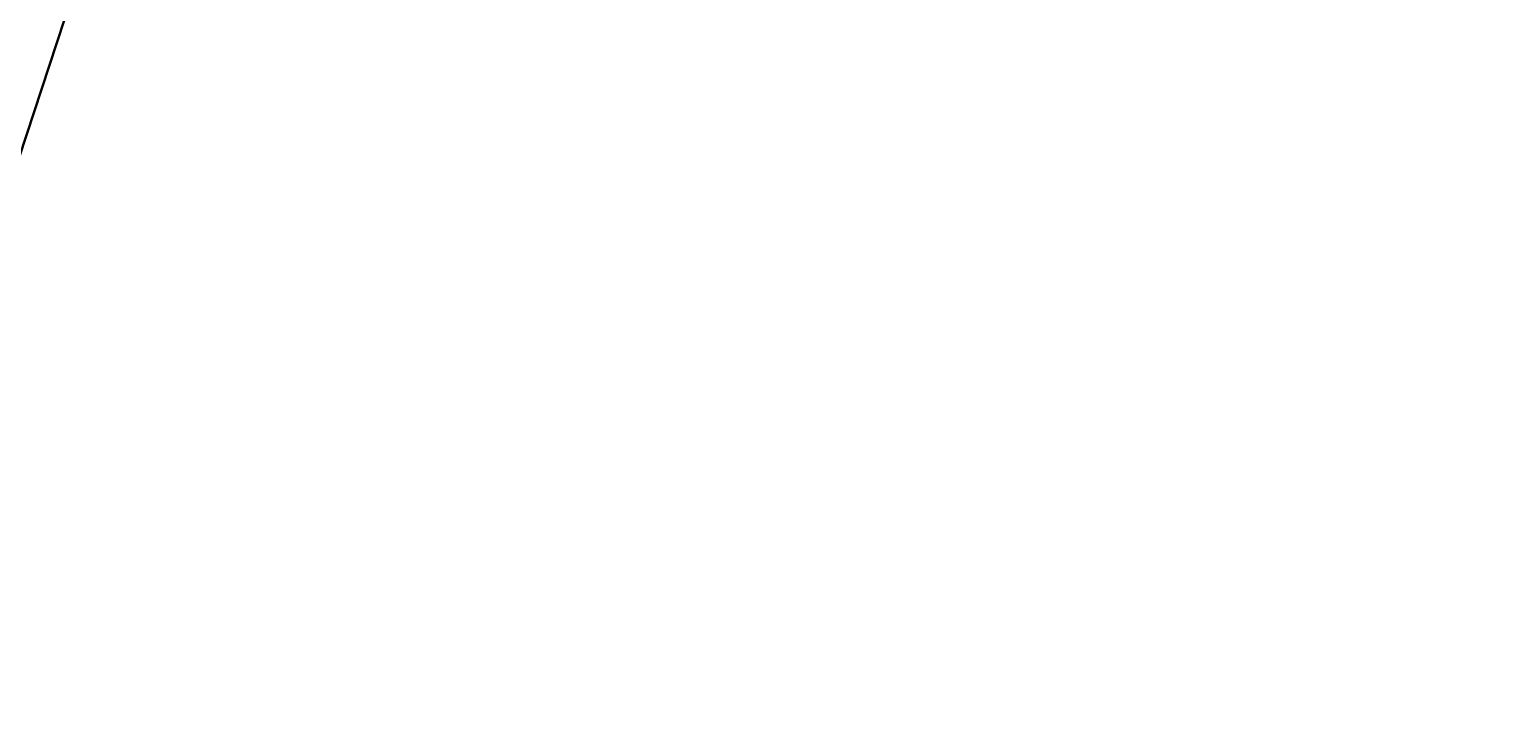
# Model space of a CAD drawing. Header units: metres. Extents: x 2682525 to 2683550, y 1250555 to 1251328.
# Drawn here: x 2683100.77 to 2683110.31, y 1250878 to 1250882.35 of the extents above; entities that cross this region are included whole.
import ezdxf

# ---------------------------------------------------------------- set-up
doc = ezdxf.new("R2010")
doc.units = ezdxf.units.M
doc.header["$PDMODE"] = 2
doc.header["$PDSIZE"] = -2
for name, pattern in [('IMPORT-_23_ISO-02 Strichlinie-3', [38.09999999999999, 30.47999999999999, -7.619999999999998]), ('IMPORT-_23_ISO-10 Strichpunktlinie _2_', [46.98999999999999, 30.47999999999999, -7.619999999999998, 1.270000000000001, -7.619999999999998]), ('IMPORT-_25_ISO-10 Strichpunktlinie _2_', [46.98999999999999, 30.47999999999999, -7.619999999999998, 1.270000000000001, -7.619999999999998]), ('IMPORT-_25_VW-01 Strichlinie kurz _2_', [21.165312, 10.580624, -10.584688]), ('Verdeckt', [3, 2, -0.9999999999999999]), ('Verdeckt 0_75', [1.5, 0.75, -0.75])]:
    doc.linetypes.add(name, pattern=pattern)
for name, color, linetype, lineweight, true_color in [('2458 A U1_dwg-1', 9, 'Continuous', 18, 0x808080), ('_23_000 Linien-Strichpunktlinie kurz 0_10', 9, 'IMPORT-_23_ISO-10 Strichpunktlinie _2_', 18, 0x808080), ('_23_500 Technik-Kanalisation Regenwasser', 9, 'IMPORT-_23_ISO-02 Strichlinie-3', 18, 0x808080), ('_23_Keine', 9, 'Continuous', 18, 0x808080), ('_25_000 Linien-Strichlinie kurz 0_10', 9, 'IMPORT-_25_VW-01 Strichlinie kurz _2_', 18, 0x808080), ('_25_000 Linien-Strichpunktlinie 0_10', 9, 'IMPORT-_25_ISO-10 Strichpunktlinie _2_', 18, 0x808080), ('_25_200 Materialien-Beton', 9, 'Continuous', 18, 0x808080), ('_25_500 Technik-Kanalisation Schächte', 9, 'Continuous', 18, 0x808080), ('_25_700 Aemter-Feuerpolizei-Fluchtweg', 9, 'IMPORT-_25_VW-01 Strichlinie kurz _2_', 18, 0x808080), ('_25_Keine', 9, 'Continuous', 18, 0x808080), ('Bemassung', 9, 'Continuous', 18, 0x808080)]:
    doc.layers.add(name, color=color, linetype=linetype, lineweight=lineweight, true_color=true_color)
for name, color, linetype, lineweight in [('A-____-____-DIMS', 7, 'Continuous', 9), ('A-DETL-____-MBND', 7, 'Verdeckt 0_75', 18), ('Bemassung-1', 7, 'Continuous', 18), ('G-____-____-SYMB-1', 7, 'Verdeckt', 9), ('G-____-____-TEXT', 7, 'Continuous', 9)]:
    doc.layers.add(name, color=color, linetype=linetype, lineweight=lineweight)
doc.styles.add('Arial_3', font='arial.ttf', dxfattribs={"height": 125})
doc.styles.add('Arial_31', font='arial.ttf', dxfattribs={"width": 0.9, "height": 200})
doc.styles.add('ISOCP_2', font='isocp___.ttf', dxfattribs={"height": 125.8608217592593})
doc.styles.add('ISOCP_3', font='isocp___.ttf', dxfattribs={"height": 75.51649305555554})
doc.styles.add('ISOCP_5', font='isocp___.ttf', dxfattribs={"height": 100.6886574074074})
doc.dimstyles.new('2_0_mm_-_Arial', dxfattribs={"dimscale": 304.8, "dimtxt": 204.051879991394, "dimasz": 0.2460629921259842, "dimexe": 0.3280839895013123, "dimexo": 0.3280840109072179, "dimgap": 0.08202099737532807, "dimtad": 1, "dimdec": 1, "dimlfac": 0.001, "dimrnd": 0.09999999999999999, "dimzin": 0, "dimdsep": 46, "dimtxsty": 'Arial_31', "dimblk1": 'OBLIQUE', "dimblk2": 'OBLIQUE', "dimsah": 1, "dimcen": 0.09, "dimdle": 0.3280839895013123, "dimazin": 0, "dimtfac": 1, "dimtdec": 4, "dimtix": 1, "dimtmove": 0, "dimatfit": 3, "dimfxl": 1, "dimtvp": 1, "dimtfill": 1, "dimtolj": 1, "dimtzin": 0, "dimarcsym": 2})
doc.dimstyles.new('2_0_mm_-_Arial_1', dxfattribs={"dimscale": 304.8, "dimtxt": 204.051879991394, "dimasz": 0.2460629921259842, "dimexe": 0.3280839895013123, "dimexo": 0.3280840109072179, "dimgap": 0.08202099737532807, "dimtad": 1, "dimdec": 1, "dimlfac": 0.001, "dimrnd": 0.09999999999999999, "dimzin": 0, "dimdsep": 46, "dimtxsty": 'Arial_31', "dimblk1": 'OBLIQUE', "dimblk2": 'OBLIQUE', "dimsah": 1, "dimcen": 0.09, "dimdle": 0.3280839895013123, "dimazin": 0, "dimtfac": 1, "dimtdec": 4, "dimtix": 1, "dimtmove": 2, "dimatfit": 3, "dimfxl": 1, "dimtvp": 1, "dimtfill": 1, "dimtolj": 1, "dimtzin": 0, "dimarcsym": 2})
pattern_1 = [(18.233, (0, 0), (18.77292067800844, -56.98752011815572), []), (288.233, (0, 0), (63.31313485127099, 20.85671487326738), [])]

# ---------------------------------------------------------------- blocks, each defined once
blk = doc.blocks.new('2458 A U1_dwg_VW_SLASH-9046366-U01 Bodenplatte')
at = {"layer": 'Bemassung'}
for p, q in [((-62850.10571975695, -24492.91902914984), (-62962.35892127032, -24380.66582763648)), ((-62906.23232051363, -24536.79242839314), (-62906.23232051363, -24324.55121745566))]:
    blk.add_line(p, q, dxfattribs=at)
blk = doc.blocks.new('2458 A U1_dwg_VW_SLASH-9046367-U01 Bodenplatte')
at = {"layer": 'Bemassung'}
for p, q in [((-62906.23232051363, -23356.79242838909), (-62906.23232051363, -23569.03363932657)), ((-62962.35892127032, -23400.66582763239), (-62850.10571975695, -23512.91902914575))]:
    blk.add_line(p, q, dxfattribs=at)
blk = doc.blocks.new('2458 A U1_dwg_VW_SLASH-9046368-U01 Bodenplatte')
at = {"layer": 'Bemassung'}
for p, q in [((-62592.2323205136, -26152.72384571084), (-62592.2323205136, -25940.48263477335)), ((-62536.10571975692, -26108.85044646754), (-62648.35892127028, -25996.59724495417))]:
    blk.add_line(p, q, dxfattribs=at)
blk = doc.blocks.new('2458 A U1_dwg_VW_SLASH-9046369-U01 Bodenplatte')
at = {"layer": 'Bemassung'}
for p, q in [((-62592.2323205136, -23356.79242840148), (-62592.2323205136, -23569.03363933896)), ((-62648.35892127028, -23400.66582764478), (-62536.10571975692, -23512.91902915814))]:
    blk.add_line(p, q, dxfattribs=at)
blk = doc.blocks.new('2458 A U1_dwg_VW_SLASH-9046370-U01 Bodenplatte')
at = {"layer": 'Bemassung'}
for p, q in [((-62592.23232051362, -26132.72384571087), (-62592.23232051362, -26344.96505664835)), ((-62648.3589212703, -26176.59724495417), (-62536.10571975692, -26288.85044646754))]:
    blk.add_line(p, q, dxfattribs=at)
blk = doc.blocks.new('2458 A U1_dwg_VW_SLASH-9046371-U01 Bodenplatte')
at = {"layer": 'Bemassung'}
for p, q in [((-62592.23232051362, -26152.72384571084), (-62592.23232051362, -25940.48263477335)), ((-62536.10571975692, -26108.85044646754), (-62648.3589212703, -25996.59724495417))]:
    blk.add_line(p, q, dxfattribs=at)
blk = doc.blocks.new('2458 A U1_dwg_VW_SLASH-9046380-U01 Bodenplatte')
at = {"layer": 'Bemassung'}
for p, q in [((-61338.44242804592, -27903.92168947454), (-61450.69562955929, -28016.1748909879)), ((-61294.56902880262, -27960.04829023122), (-61506.8102397401, -27960.04829023122))]:
    blk.add_line(p, q, dxfattribs=at)
blk = doc.blocks.new('2458 A U1_dwg_VW_SLASH-9046381-U01 Bodenplatte')
at = {"layer": 'Bemassung'}
for p, q in [((-61955.69562956133, -28016.1748909963), (-61843.44242804964, -27903.92168948126)), ((-61999.56902880547, -27960.04829024027), (-61787.32781786798, -27960.04829024027))]:
    blk.add_line(p, q, dxfattribs=at)
blk = doc.blocks.new('2458 A U1_dwg-9041719-U01 Bodenplatte')
at = {"layer": '_25_200 Materialien-Beton'}
h = blk.add_hatch(dxfattribs=at)
h.set_pattern_fill('FP_1', color=256, style=0, pattern_type=2)
h.set_pattern_definition(pattern_1)
h.paths.add_polyline_path([(-61944.56855888539, -23456.79242839323), (-61944.56855888537, -22356.79242839321), (-62244.56855888603, -22356.79242839322), (-62244.56855888601, -23456.79242838909)])
h = blk.add_hatch(dxfattribs=at)
h.set_pattern_fill('FP_1', color=256, style=0, pattern_type=2)
h.set_pattern_definition(pattern_1)
h.paths.add_polyline_path([(-61394.56902881417, -27196.32335379445), (-61394.56902885558, -23456.79242840149), (-62244.56855888598, -23456.79242840148), (-62244.56855888597, -26232.72384571004), (-61864.77234529985, -26232.72384571004), (-61884.17604143448, -27196.32335379444)])
h = blk.add_hatch(dxfattribs=at)
h.set_pattern_fill('FP_1', color=256, style=0, pattern_type=2)
h.set_pattern_definition(pattern_1)
h.paths.add_polyline_path([(-62244.56855888599, -26232.72384571087), (-62244.56855888599, -26052.72384571087), (-62744.56855888596, -26052.72384571088), (-62744.56855888596, -26232.72384571087)])
h = blk.add_hatch(dxfattribs=at)
h.set_pattern_fill('FP_1', color=256, style=0, pattern_type=2)
h.set_pattern_definition(pattern_1)
h.paths.add_polyline_path([(-61483.0396950621, -36217.62907811883), (-61483.03969507593, -33968.47120435743), (-61394.56902871254, -33968.47120435607), (-61394.56902881416, -27196.32335379445), (-61884.17604143447, -27196.32335379444), (-61899.56902880555, -27960.04829023878), (-61733.03969504219, -36217.62907811883)])
at = {"layer": '_25_Keine'}
for points in [[(-61253.14720264947, -23850.71366945586), (-61394.56855888465, -23709.29231322068), (-61253.14720264947, -23567.87095698123), (-61253.14720264947, -23730.52065781856)], [(-62025.61519002412, -27337.7447100339), (-61884.19383378467, -27196.32335379444), (-62025.61519002412, -27054.90199755927)], [(-61254.94200573033, -27337.74471003183), (-61396.36336196551, -27196.32335379665), (-61254.94200573033, -27054.9019975572)]]:
    blk.add_hatch(color=256, dxfattribs=at).paths.add_polyline_path(points)
at = {"layer": '_23_000 Linien-Strichpunktlinie kurz 0_10', "flags": 128}
for points in [[(-59051.41568548869, -26457.72384571089), (-64001.41568746314, -26457.72384571089), (-64001.41568746314, -21262.2223017857)], [(-59051.41568548869, -26457.72384571089), (-64001.41568746314, -26457.72384571089), (-64001.41568746314, -21262.2223017857)], [(-48201.41820451852, -21247.76708494488), (-48201.41820451852, -23857.67481516636), (-59051.41568548869, -23857.67481516636), (-59051.41568548869, -26457.72384571089)], [(-48201.41820451852, -21247.76708494488), (-48201.41820451852, -23857.67481516636), (-59051.41568548869, -23857.67481516636), (-59051.41568548869, -26457.72384571089)]]:
    blk.add_lwpolyline(points, dxfattribs=at)
at = {"layer": '_23_500 Technik-Kanalisation Regenwasser', "flags": 128}
for points in [[(-63846.41821774262, -26457.66161753393), (-63846.41821774262, -26147.66164251186)], [(-63691.48045223644, -26302.59940801806), (-64001.48042725852, -26302.59940801806)]]:
    blk.add_lwpolyline(points, close=True, dxfattribs=at)
at = {"layer": '_23_500 Technik-Kanalisation Regenwasser'}
blk.add_circle((-63846.48043974748, -26302.66163002292), 54.99999999999272, dxfattribs=at)
blk.add_circle((-63846.48043974748, -26302.66163002292), 54.99999999999272, dxfattribs=at)
for radius, start, end in [(104.999999999999, 0.02300037656569821, 180.0230003765673), (104.999999999999, 0.02300037656569821, 180.0230003765673), (104.999999999999, 180.0230003765653, 0.02300037656371306), (104.999999999999, 180.0230003765653, 0.02300037656371306), (54.99999999999218, 0.02300037656461843, 180.0230003765643), (54.99999999999218, 0.02300037656461843, 180.0230003765643), (54.99999999999945, 180.0230003765643, 0.02300037656461996), (54.99999999999945, 180.0230003765643, 0.02300037656461996)]:
    blk.add_arc((-63846.48043974748, -26302.66163002292), radius, start, end, dxfattribs=at)
at = {"layer": '_23_Keine', "flags": 128}
blk.add_lwpolyline([(-63691.54267424131, -26147.59942050699), (-64001.54264926339, -26147.59942050699), (-64001.54264926339, -26457.7238395388), (-63691.41823023158, -26457.7238395388), (-63691.41823023158, -26147.59942050699)], dxfattribs=at)
blk.add_lwpolyline([(-63691.54267424131, -26147.59942050699), (-64001.54264926339, -26147.59942050699), (-64001.54264926339, -26457.7238395388), (-63691.41823023158, -26457.7238395388), (-63691.41823023158, -26147.59942050699)], dxfattribs=at)
at = {"layer": '_25_000 Linien-Strichlinie kurz 0_10'}
for p, q in [((-61904.56855889112, -24436.79242839314), (-61736.66175062086, -24436.79242839314)), ((-61394.56902885551, -24436.79242839317), (-61394.56902885551, -25762.94089423908))]:
    blk.add_line(p, q, dxfattribs=at)
at = {"layer": '_25_000 Linien-Strichlinie kurz 0_10', "flags": 128}
blk.add_lwpolyline([(-61884.19383378461, -27196.32335379441), (-61394.5690288141, -27196.32335379441), (-61394.5690288141, -23456.7924283891), (-61808.82304312199, -23456.7924283891)], close=True, dxfattribs=at)
at = {"layer": '_25_000 Linien-Strichpunktlinie 0_10', "flags": 128}
blk.add_lwpolyline([(-48349.47132443955, -24437.67519800754), (-78599.66104877448, -24437.67519800754), (-78599.66104877448, -23456.41753594726), (-48349.47132443955, -23456.41753594726)], close=True, dxfattribs=at)
at = {"layer": '_25_200 Materialien-Beton', "flags": 128}
for points in [[(-61944.5685588853, -22356.79242839319), (-61944.5685588853, -23456.79242839321), (-62244.56855888594, -23456.79242839321), (-62244.56855888594, -22356.7924283932)], [(-61884.19383378461, -27196.32335379441), (-61864.77234529977, -26232.72384571002), (-62244.56855888589, -26232.72384571002), (-62244.56855888589, -23456.79242840146), (-61394.56902885551, -23456.79242840146), (-61394.56902885551, -27196.32335379442)], [(-62744.5685588859, -26052.72384571084), (-62244.56855888591, -26052.72384571084), (-62244.56855888591, -26232.72384571084), (-62744.56855888589, -26232.72384571084)], [(-61884.1760414344, -27196.32335379441), (-61899.56902880548, -27960.04829023874), (-61733.03969504227, -36217.62907812013), (-61483.03969506203, -36217.62907812013), (-61483.03969506203, -33968.47120435738), (-61394.56902871247, -33968.47120435738), (-61394.56902871247, -27196.32335379442)]]:
    blk.add_lwpolyline(points, dxfattribs=at)
at = {"layer": '_25_500 Technik-Kanalisation Schächte', "flags": 128}
blk.add_lwpolyline([(-48470.30777472434, -27882.65213969124), (-48470.30777472434, -28032.65213969498), (-75781.4182023694, -28032.65213969498), (-75781.4182023694, -27882.65213969411)], close=True, dxfattribs=at)
at = {"layer": '_25_700 Aemter-Feuerpolizei-Fluchtweg'}
blk.add_line((-64958.99205856978, -21262.22230178571), (-45650.3077739071, -35967.6290765606), dxfattribs=at)
at = {"layer": '_25_Keine'}
for p, q in [((-61253.14720264947, -23850.71366945586), (-61394.56855888465, -23709.29231322068)), ((-61253.14720264947, -23730.52065781856), (-61253.14720264947, -23850.71366945586)), ((-62464.56855894165, -26432.72384571002), (-62464.56855894165, -27196.32335379441)), ((-61884.19383378467, -27196.32335379444), (-62025.61519002412, -27054.90199755927)), ((-62025.61519002412, -27054.90199755927), (-62025.61519002412, -27337.7447100339)), ((-61396.36336196551, -27196.32335379665), (-61254.94200573033, -27054.9019975572)), ((-61254.94200573033, -27054.9019975572), (-61254.94200573033, -27337.74471003183)), ((-62025.61519002412, -27337.7447100339), (-61884.19383378467, -27196.32335379444)), ((-61254.94200573033, -27337.74471003183), (-61396.36336196551, -27196.32335379665)), ((-61258.2211734814, -27960.04829022918), (-62068.90880886965, -27960.04829022918))]:
    blk.add_line(p, q, dxfattribs=at)
at = {"layer": '_25_Keine', "flags": 128}
for points in [[(-62134.01125033289, -21626.06407023724), (-62134.01125033289, -25107.67519800752), (-64700.86298854579, -25107.67519800752), (-64700.86298854579, -21262.2223017857)], [(-59567.15951211995, -21247.76708494488), (-59567.15951211995, -25107.67519800754), (-62134.01125033288, -25107.67519800754), (-62134.01125033288, -21626.06407023723)], [(-57000.30777390706, -21247.76708494488), (-57000.30777390706, -25107.67519800754), (-59567.15951211998, -25107.67519800754), (-59567.15951211998, -21247.76708494488)], [(-62244.56855889339, -22356.79242839316), (-62244.56855889339, -26052.72384569981), (-62464.56855888591, -26052.72384569981), (-62464.56855888591, -22356.79242840426)], [(-61819.56855890219, -22356.77945345328), (-61819.56855890219, -23456.79242839168), (-61944.56855888343, -23456.79242839168), (-61944.56855888343, -22356.77945345478)], [(-60842.08459340406, -24006.79242839317), (-61394.5685054457, -24006.79242839317), (-61394.5685054457, -24436.79242839314), (-60842.08459340403, -24436.79242839314)], [(-62744.56855888003, -26432.72384570984), (-61968.82368387296, -26432.72384570984), (-61964.79265473237, -26232.72384571017), (-62744.56855870297, -26232.72384571017)], [(-62744.56855888006, -26432.72384571002), (-62464.56855894163, -26432.72384571002), (-62464.56855894163, -26457.72384571002), (-62744.56855881879, -26457.72384571002)]]:
    blk.add_lwpolyline(points, dxfattribs=at)
for points in [[(-62794.56855880404, -27196.32335379443), (-62794.56855880404, -22135.57400418477), (-60842.08459340406, -22135.57400418477), (-60842.08459340406, -27196.32335379441)], [(-61394.56855887799, -27196.32335379443), (-61394.56855887799, -23456.79242838959), (-61334.56855890435, -23456.79242838959), (-61334.56855890435, -27196.32335379109)], [(-61193.14720265834, -25003.2105787714), (-61334.56855889776, -24861.7892225362), (-61193.14720266258, -24720.36786629676)], [(-61964.79265473237, -26232.72384571013), (-61984.17352847597, -27194.30824848056), (-61884.19383378462, -27196.32335379441), (-61864.77234529395, -26232.72384571013)]]:
    blk.add_lwpolyline(points, close=True, dxfattribs=at)
at = {"layer": 'Bemassung'}
for p, q in [((-62244.56855889184, -23452.5347663329), (-62244.56855889184, -21690.09752035387)), ((-62906.23232051363, -24324.55121745566), (-62906.23232051363, -23569.03363932657)), ((-62247.56855889184, -24436.79242839316), (-63006.23232051362, -24436.79242839316)), ((-62592.23232051362, -26232.72384571085), (-62592.23232051362, -26052.72384571086)), ((-62247.56855888594, -26232.72384571085), (-62692.23232051359, -26232.72384571085)), ((-62592.23232051362, -26344.96505664835), (-62592.23232051362, -26457.20626758585)), ((-61899.56902880552, -27957.04829023876), (-61899.56902880552, -27860.04829023876)), ((-61394.56902880265, -27957.0482902312), (-61394.56902880265, -27860.0482902312)), ((-61506.8102397401, -27960.0482902329), (-61787.32781786798, -27960.0482902329)), ((-48582.54898566184, -28480.19259147581), (-75669.1769914319, -28480.19259147581))]:
    blk.add_line(p, q, dxfattribs=at)
at = {"layer": 'Bemassung', "flags": 128}
for points in [[(-62134.0112503328, -22598.01700973517), (-62134.0112503328, -25104.67519800749)], [(-59567.15951211991, -22598.01700973944), (-59567.15951211991, -25104.6751980075)], [(-62692.23232051359, -26052.72384571086), (-62247.56855888592, -26052.72384571086)]]:
    blk.add_lwpolyline(points, close=True, dxfattribs=at)
for points in [[(-62692.23232051358, -23456.79242840146), (-62247.56855888596, -23456.79242840146), (-63006.23232051362, -23456.79242840146)], [(-62592.23232051362, -25828.24142383586), (-62592.23232051362, -25940.48263477335), (-62592.23232051362, -23569.03363933896)], [(-47278.90107377427, -27373.61881234133), (-78489.17699227516, -27373.61881234133), (-78376.93578133766, -27373.61881234133)]]:
    blk.add_lwpolyline(points, dxfattribs=at)
for name in ['2458 A U1_dwg_VW_SLASH-9046367-U01 Bodenplatte', '2458 A U1_dwg_VW_SLASH-9046369-U01 Bodenplatte', '2458 A U1_dwg_VW_SLASH-9046366-U01 Bodenplatte', '2458 A U1_dwg_VW_SLASH-9046368-U01 Bodenplatte', '2458 A U1_dwg_VW_SLASH-9046371-U01 Bodenplatte', '2458 A U1_dwg_VW_SLASH-9046370-U01 Bodenplatte', '2458 A U1_dwg_VW_SLASH-9046381-U01 Bodenplatte', '2458 A U1_dwg_VW_SLASH-9046380-U01 Bodenplatte']:
    blk.add_blockref(name, (0, 0))
at = {"layer": '_23_500 Technik-Kanalisation Regenwasser', "insert": (-63964.95736745189, -26518.66150740995), "char_height": 100.6886574074074, "width": 338.3408569525642, "attachment_point": 1, "rotation": 0.02299990979243216, "line_spacing_factor": 1.478621465017729, "style": 'ISOCP_5'}
blk.add_mtext('FL 8', dxfattribs=at)
blk.add_mtext('FL 8', dxfattribs=at)
at = {"layer": '_25_700 Aemter-Feuerpolizei-Fluchtweg', "insert": (-57046.12378042165, -27129.93050336889), "char_height": 125.8608217592593, "width": 1877.861239592969, "attachment_point": 1, "rotation": 322.7072652047049, "line_spacing_factor": 1.478621465017729, "style": 'ISOCP_2'}
blk.add_mtext('Fluchtweg L=26.6m', dxfattribs=at)
at = {"layer": '_25_Keine', "char_height": 125.8608217592593, "attachment_point": 1, "rotation": 89.99999999999999, "line_spacing_factor": 1.478621465017729, "style": 'ISOCP_2'}
for s, insert, width in [('458.85', (-62731.05926174464, -23147.90305889399), 659.7890841813136), ('457.78', (-61157.50422377339, -23924.8616060364), 659.7890841813136), ('UK D. ???', (-61115.5020047475, -25196.14459111622), 947.3894542090657), ('457.78', (-61178.92801901121, -27414.39053474164), 659.7890841813136), ('Var.', (-62116.92402215255, -27322.69929488089), 422.9417206290471)]:
    blk.add_mtext(s, dxfattribs=dict(at, insert=insert, width=width))
at = {"layer": '_25_Keine', "attachment_point": 1, "line_spacing_factor": 1.478621465017729}
for s, insert, char_height, width, style in [('Tiefgarage 2', (-64005.14296034374, -26788.94181084458), 125.8608217592593, 1285.742830712303, 'ISOCP_2'), ('56.U101.01', (-64007.56402116903, -26956.4248165357), 75.51649305555554, 578.5735694066714, 'ISOCP_3'), ('BF', (-64012.18292444824, -27108.5288136569), 125.8608217592593, 253.7650323774283, 'ISOCP_2'), ('529.03m²', (-63751.7761975749, -27109.04393297805), 125.8608217592593, 896.63644773358, 'ISOCP_2')]:
    blk.add_mtext(s, dxfattribs=dict(at, insert=insert, char_height=char_height, width=width, style=style))
at = {"layer": 'Bemassung-1', "char_height": 125.8608217592593, "rotation": 90, "line_spacing_factor": 1.478621465017729, "style": 'ISOCP_2'}
for s, insert, width, attachment_point in [('98', (-63013.26559648135, -23946.79242839109), 236.8473635522664, 2), ('6', (-62866.20009667965, -24623.09230596676), 118.4236817761332, 1), ('2.59', (-62719.66213991707, -24994.81553616354), 406.0240518038852, 1), ('18', (-62699.26559648133, -26142.72384571083), 203.0120259019426, 2)]:
    blk.add_mtext(s, dxfattribs=dict(at, insert=insert, width=width, attachment_point=attachment_point))
at = {"layer": 'Bemassung-1', "char_height": 125.8608217592593, "line_spacing_factor": 1.478621465017729, "style": 'ISOCP_2'}
for s, insert, width, attachment_point in [('32.95', (-60735.42172315824, -27229.95222767682), 524.4477335800184, 2), ('5', (-61592.87324479668, -27687.15367932951), 118.4236817761332, 1), ('50', (-61809.65638083273, -27833.69163609207), 236.8473635522664, 1), ('27.31', (-60973.41336099026, -28336.52600686636), 490.6123959296947, 2)]:
    blk.add_mtext(s, dxfattribs=dict(at, insert=insert, width=width, attachment_point=attachment_point))
blk = doc.blocks.new('_Oblique')
at = {"color": 0, "linetype": 'ByBlock', "lineweight": -2}
blk.add_line((-0.5, -0.5), (0.5, 0.5), dxfattribs=at)
blk = doc.blocks.new('*D1807')
at = {"layer": 'A-____-____-DIMS', "color": 0, "lineweight": -2, "transparency": 16777216}
for p, q in [((2683068.897622096, 1250867.009540824), (2683135.861756529, 1250900.785341326)), ((2683053.688199543, 1250859.338114525), (2683068.897622096, 1250867.009540824)), ((2683053.688199543, 1250859.338114525), (2682986.72406511, 1250825.562314023)), ((2683113.74310552, 1250778.098576879), (2683113.932022766, 1250777.724028246)), ((2683098.698719751, 1250770.099947516), (2683098.722600213, 1250770.052601948))]:
    blk.add_line(p, q, dxfattribs=at)
at = {"layer": 'A-____-____-DIMS', "color": 0, "lineweight": -2, "transparency": 16777216, "xscale": 74.99999999999999, "yscale": 74.99999999999999, "zscale": 74.99999999999999}
for p, rotation in [((2683068.897622096, 1250867.009540824), 206.7657572042305), ((2683053.688199543, 1250859.338114525), 26.76575720423048)]:
    blk.add_blockref('_Oblique', p, dxfattribs=dict(at, rotation=rotation))
at = {"layer": 'A-____-____-DIMS', "color": 0, "transparency": 16777216, "insert": (2683004.047613651, 1250976.668747653), "char_height": 200, "width": 911.641014607705, "attachment_point": 5, "rotation": 26.76575720423047, "style": 'Arial_31', "bg_fill": 3, "box_fill_scale": 1.1, "bg_fill_color": 256, "bg_fill_true_color": 13158600, "bg_fill_transparency": 0}
blk.add_mtext('\\A1;0.0', dxfattribs=at)
at = {"layer": 'Defpoints', "color": 0, "transparency": 16777216}
for p in [(2683068.708701911, 1250867.384095282), (2683068.897622096, 1250867.009540824), (2683053.664316143, 1250859.385465919)]:
    blk.add_point(p, dxfattribs=at)
blk = doc.blocks.new('*D1808')
at = {"layer": 'A-____-____-DIMS', "color": 0, "lineweight": -2, "transparency": 16777216}
for p, q in [((2683101.306229421, 1250883.356000871), (2683168.270363854, 1250917.131801374)), ((2683068.897622741, 1250867.009539544), (2683001.933488308, 1250833.233739042)), ((2683146.196746825, 1250794.355752247), (2683146.340630091, 1250794.070488293)), ((2683113.74310552, 1250778.098576879), (2683113.932023411, 1250777.724026967))]:
    blk.add_line(p, q, dxfattribs=at)
at = {"layer": 'A-____-____-DIMS', "color": 0, "transparency": 16777216, "insert": (2682617.72699169, 1250788.948338999), "char_height": 200, "width": 911.641014607705, "attachment_point": 1, "rotation": 26.76575720423047, "line_spacing_factor": 0.9417779076525878, "style": 'Arial_31', "bg_fill": 3, "box_fill_scale": 1.1, "bg_fill_color": 256, "bg_fill_true_color": 13158600, "bg_fill_transparency": 0}
blk.add_mtext('\\A1;0.0', dxfattribs=at)
at = {"layer": 'A-____-____-DIMS', "color": 0, "lineweight": -2, "transparency": 16777216}
blk.add_line((2683068.897622741, 1250867.009539544), (2683101.306229421, 1250883.356000871), dxfattribs=at)
at = {"layer": 'Defpoints', "color": 0, "transparency": 16777216}
for p in [(2683101.162343216, 1250883.641270651), (2683101.306229421, 1250883.356000871), (2683068.708701911, 1250867.384095282)]:
    blk.add_point(p, dxfattribs=at)
at = {"layer": 'A-____-____-DIMS', "color": 0, "lineweight": -2, "transparency": 16777216, "xscale": 74.99999999999999, "yscale": 74.99999999999999, "zscale": 74.99999999999999}
for p, rotation in [((2683101.306229421, 1250883.356000871), 206.7657572042305), ((2683068.897622741, 1250867.009539544), 26.76575720423048)]:
    blk.add_blockref('_Oblique', p, dxfattribs=dict(at, rotation=rotation))
blk = doc.blocks.new('*D1809')
at = {"layer": 'A-____-____-DIMS', "color": 0, "lineweight": -2, "transparency": 16777216}
for p, q in [((2683132.910514814, 1250899.296771893), (2683199.874649247, 1250933.072572396)), ((2683101.30623005, 1250883.355999624), (2683132.910514814, 1250899.296771893)), ((2683101.30623005, 1250883.355999624), (2683034.342095617, 1250849.580199121)), ((2683177.801724807, 1250810.295150137), (2683177.944915484, 1250810.011259315)), ((2683146.196746825, 1250794.355752247), (2683146.34063072, 1250794.070487046))]:
    blk.add_line(p, q, dxfattribs=at)
at = {"layer": 'A-____-____-DIMS', "color": 0, "lineweight": -2, "transparency": 16777216, "xscale": 74.99999999999999, "yscale": 74.99999999999999, "zscale": 74.99999999999999}
for p, rotation in [((2683132.910514814, 1250899.296771893), 206.7657572042305), ((2683101.30623005, 1250883.355999624), 26.76575720423048)]:
    blk.add_blockref('_Oblique', p, dxfattribs=dict(at, rotation=rotation))
at = {"layer": 'A-____-____-DIMS', "color": 0, "transparency": 16777216, "insert": (2683059.863075263, 1251004.821305737), "char_height": 200, "width": 911.641014607705, "attachment_point": 5, "rotation": 26.76575720423047, "style": 'Arial_31', "bg_fill": 3, "box_fill_scale": 1.1, "bg_fill_color": 256, "bg_fill_true_color": 13158600, "bg_fill_transparency": 0}
blk.add_mtext('\\A1;0.0', dxfattribs=at)
at = {"layer": 'Defpoints', "color": 0, "transparency": 16777216}
for p in [(2683132.767321199, 1250899.58066854), (2683132.910514814, 1250899.296771893), (2683101.162343216, 1250883.641270651)]:
    blk.add_point(p, dxfattribs=at)

msp = doc.modelspace()

# ---------------------------------------------------------------- linework, layer by layer
at = {"layer": 'A-DETL-____-MBND'}
msp.add_open_spline([(2683066.009390901, 1250869.679863096), (2683066.288205003, 1250869.551325586), (2683067.039320472, 1250869.18605556), (2683068.808618498, 1250868.554809036), (2683071.657237757, 1250869.494124548), (2683074.467321273, 1250871.018365242), (2683078.195421315, 1250872.859749516), (2683083.158512379, 1250875.383371573), (2683088.800458998, 1250878.256991499), (2683094.67246607, 1250881.112386641), (2683097.951854891, 1250882.94699488), (2683100.081408632, 1250883.879558791), (2683100.187642982, 1250884.43076455), (2683100.919117485, 1250885.016465895), (2683101.844521929, 1250884.711114088), (2683103.967648854, 1250886.004076284), (2683109.204590926, 1250888.417601884), (2683115.754953569, 1250891.836530144), (2683122.446522959, 1250895.24131188), (2683126.497124689, 1250897.270196159), (2683129.520615935, 1250898.811156605), (2683132.804656584, 1250900.260438276), (2683134.067093911, 1250906.573856538), (2683135.558020153, 1250913.796773206), (2683138.657477513, 1250918.602886364), (2683139.889302063, 1250920.906158589)], degree=3, knots=[0, 0, 0, 0, 3.021816965252346, 8.2668153199768, 17.95102877688316, 30.86478291184385, 40.23480069127133, 58.74610483870741, 85.71719350426484, 102.6006594184549, 122.8063238274784, 123.1988405673681, 125.0105717409506, 127.673553189531, 131.444065486728, 133.3966811922206, 151.4499517304334, 188.9907190902837, 205.6325642785124, 225.4757952452216, 233.4027051389572, 239.3167187433414, 259.753894699282, 288.8823652494151, 314.5908583427087, 314.5908583427087, 314.5908583427087, 314.5908583427087], dxfattribs=at)
at = {"layer": 'G-____-____-TEXT', "flags": 128}
msp.add_lwpolyline([(2683100.619848201, 1250882.724104616), (2683102.546183174, 1250883.695721734), (2683103.150094439, 1250882.498402987), (2683101.223759467, 1250881.526785868)], close=True, dxfattribs=at)

# ---------------------------------------------------------------- block references
at = {"layer": '2458 A U1_dwg-1', "xscale": 0.001, "yscale": 0.001, "zscale": 0.001, "rotation": 26.76575494316579}
msp.add_blockref('2458 A U1_dwg-9041719-U01 Bodenplatte', (2683147.144467305, 1250931.177239274), dxfattribs=at)

# ---------------------------------------------------------------- next in the draw order: texts
at = {"layer": 'G-____-____-TEXT', "insert": (2683100.825152376, 1250882.483606474), "char_height": 0.125, "width": 2.32489375, "attachment_point": 1, "rotation": 26.765754943165796, "style": 'Arial_3', "bg_fill": 3, "box_fill_scale": 1.25, "bg_fill_color": 256, "bg_fill_true_color": 13158600, "bg_fill_transparency": 0}
msp.add_mtext('Deckel verschraubt GVD', dxfattribs=at)

# ---------------------------------------------------------------- next in the draw order: texts
at = {"layer": 'G-____-____-TEXT', "insert": (2683100.914517507, 1250882.306430532), "char_height": 0.125, "width": 0.7656115625, "attachment_point": 1, "rotation": 26.765754943165796, "style": 'Arial_3', "bg_fill": 3, "box_fill_scale": 1.25, "bg_fill_color": 256, "bg_fill_true_color": 13158600, "bg_fill_transparency": 0}
msp.add_mtext('Deckel  ', dxfattribs=at)

# ---------------------------------------------------------------- next in the draw order: texts
at = {"layer": 'G-____-____-TEXT', "insert": (2683101.00388264, 1250882.129254589), "char_height": 0.125, "width": 0.617299375, "attachment_point": 1, "rotation": 26.765754943165796, "style": 'Arial_3', "bg_fill": 3, "box_fill_scale": 1.25, "bg_fill_color": 256, "bg_fill_true_color": 13158600, "bg_fill_transparency": 0}
msp.add_mtext('E1      ', dxfattribs=at)

# ---------------------------------------------------------------- next in the draw order: texts
at = {"layer": 'G-____-____-TEXT', "insert": (2683101.458634225, 1250882.358625094), "char_height": 0.125, "width": 0.152320625, "attachment_point": 1, "rotation": 26.765754943165796, "style": 'Arial_3', "bg_fill": 3, "box_fill_scale": 1.25, "bg_fill_color": 256, "bg_fill_true_color": 13158600, "bg_fill_transparency": 0}
msp.add_mtext('^I', dxfattribs=at)

# ---------------------------------------------------------------- next in the draw order: texts
at = {"layer": 'G-____-____-TEXT', "insert": (2683101.570845656, 1250882.415223011), "char_height": 0.125, "width": 1.5352315625, "attachment_point": 1, "rotation": 26.765754943165796, "style": 'Arial_3', "bg_fill": 3, "box_fill_scale": 1.25, "bg_fill_color": 256, "bg_fill_true_color": 13158600, "bg_fill_transparency": 0}
msp.add_mtext('= 453.51 m.ü.M.', dxfattribs=at)

# ---------------------------------------------------------------- next in the draw order: texts
at = {"layer": 'G-____-____-TEXT', "insert": (2683101.093247771, 1250881.952078647), "char_height": 0.125, "width": 0.617299375, "attachment_point": 1, "rotation": 26.765754943165796, "style": 'Arial_3', "bg_fill": 3, "box_fill_scale": 1.25, "bg_fill_color": 256, "bg_fill_true_color": 13158600, "bg_fill_transparency": 0}
msp.add_mtext('E2      ', dxfattribs=at)

# ---------------------------------------------------------------- next in the draw order: texts
at = {"layer": 'G-____-____-TEXT', "char_height": 0.125, "attachment_point": 1, "rotation": 26.765754943165796, "style": 'Arial_3', "bg_fill": 3, "box_fill_scale": 1.25, "bg_fill_color": 256, "bg_fill_true_color": 13158600, "bg_fill_transparency": 0}
for s, insert, width in [('^I', (2683101.547999357, 1250882.181449152), 0.152320625), ('A', (2683101.182612903, 1250881.774902704), 0.1402953125)]:
    msp.add_mtext(s, dxfattribs=dict(at, insert=insert, width=width))

# ---------------------------------------------------------------- next in the draw order: texts
at = {"layer": 'G-____-____-TEXT', "insert": (2683101.660210787, 1250882.238047068), "char_height": 0.125, "width": 1.5352315625, "attachment_point": 1, "rotation": 26.765754943165796, "style": 'Arial_3', "bg_fill": 3, "box_fill_scale": 1.25, "bg_fill_color": 256, "bg_fill_true_color": 13158600, "bg_fill_transparency": 0}
msp.add_mtext('= 453.51 m.ü.M.', dxfattribs=at)

# ---------------------------------------------------------------- next in the draw order: texts
at = {"layer": 'G-____-____-TEXT', "insert": (2683101.285965536, 1250881.827032364), "char_height": 0.125, "width": 0.6293246875, "attachment_point": 1, "rotation": 26.765754943165796, "style": 'Arial_3', "bg_fill": 3, "box_fill_scale": 1.25, "bg_fill_color": 256, "bg_fill_true_color": 13158600, "bg_fill_transparency": 0}
msp.add_mtext('^I', dxfattribs=at)

# ---------------------------------------------------------------- next in the draw order: texts
at = {"layer": 'G-____-____-TEXT', "insert": (2683101.749575919, 1250882.060871126), "char_height": 0.125, "width": 1.475105, "attachment_point": 1, "rotation": 26.765754943165796, "style": 'Arial_3', "bg_fill": 3, "box_fill_scale": 1.25, "bg_fill_color": 256, "bg_fill_true_color": 13158600, "bg_fill_transparency": 0}
msp.add_mtext('= 453.46 m.ü.M', dxfattribs=at)

# ---------------------------------------------------------------- next in the draw order: linework, layer by layer
at = {"layer": 'G-____-____-SYMB-1'}
msp.add_line((2683051.248408886, 1250849.790160504), (2683152.079427231, 1250900.647952584), dxfattribs=at)

# ---------------------------------------------------------------- next in the draw order: dimensions: what is measured, and where the dimension line sits
at = {"layer": 'A-____-____-DIMS'}
dim = msp.add_linear_dim(base=(2683068.897622096, 1250867.009540824), p1=(2683053.664316142, 1250859.385465919), p2=(2683068.708701911, 1250867.384095282), angle=26.76575720423047, dimstyle='2_0_mm_-_Arial', override={"dimpost": '<>', "dimfxl": 17038.5332360565}, dxfattribs=at)
dim.commit()
dim.dimension.update_dxf_attribs({"geometry": '*D1807', "text_midpoint": (2683004.047613651, 1250976.668747653)})

# ---------------------------------------------------------------- next in the draw order: dimensions: what is measured, and where the dimension line sits
dim = msp.add_linear_dim(base=(2683101.306229421, 1250883.356000871), p1=(2683068.708701911, 1250867.384095282), p2=(2683101.162343216, 1250883.641270651), angle=26.76575720423047, dimstyle='2_0_mm_-_Arial_1', override={"dimpost": '<>', "dimfxl": 36297.85923366722}, dxfattribs=at)
dim.commit()
dim.dimension.update_dxf_attribs({"geometry": '*D1808', "text_midpoint": (2683084.754535631, 1250875.177022492), "dimtype": 160})

# ---------------------------------------------------------------- next in the draw order: dimensions: what is measured, and where the dimension line sits
dim = msp.add_linear_dim(base=(2683132.910514814, 1250899.296771893), p1=(2683101.162343216, 1250883.641270651), p2=(2683132.767321198, 1250899.58066854), angle=26.76575720423047, dimstyle='2_0_mm_-_Arial', override={"dimpost": '<>', "dimfxl": 35396.87893486193}, dxfattribs=at)
dim.commit()
dim.dimension.update_dxf_attribs({"geometry": '*D1809', "text_midpoint": (2683059.863075263, 1251004.821305737)})

doc.saveas('drawing.dxf')
